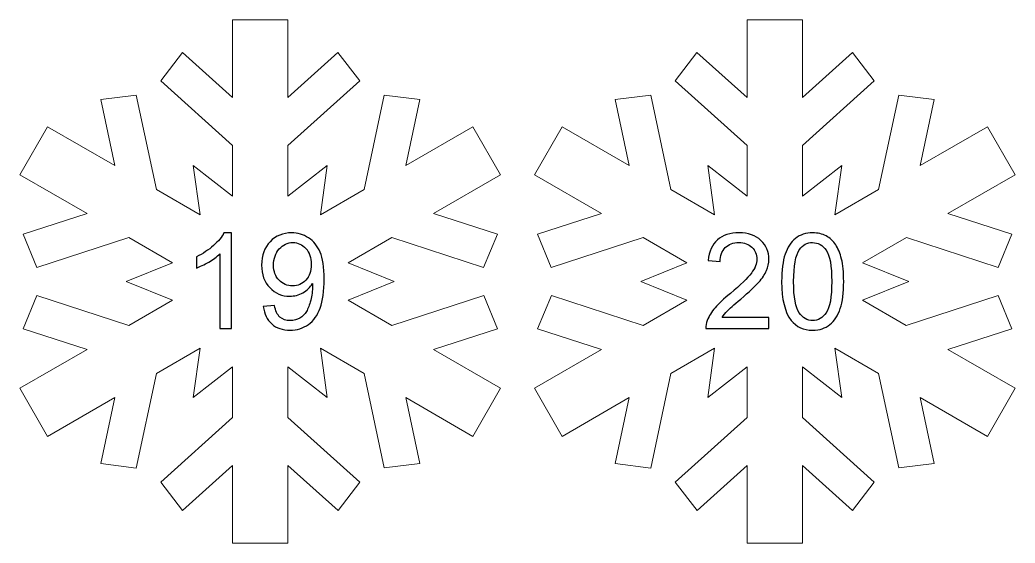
# Model space of a CAD drawing. Header units: centimetres. Extents: x -78 to 86, y -19 to 11.
# Drawn here: x 44.73 to 50.42, y -5.44 to -2.45 of the extents above; entities that cross this region are included whole.
import ezdxf

# ---------------------------------------------------------------- set-up
doc = ezdxf.new("R2010")
doc.units = ezdxf.units.CM
doc.header["$MEASUREMENT"] = 0
doc.layers.add('layer 1', color=7, linetype='Continuous')

msp = doc.modelspace()

# ---------------------------------------------------------------- linework, layer by layer
at = {"layer": 'layer 1', "color": 250, "lineweight": 9}
for points, knots in [([(46.85984, -4.19184), (46.85984, -4.19184), (46.61005, -4.04764), (46.61005, -4.04764), (46.61005, -4.04764), (46.61005, -4.04764), (46.87347, -3.94083), (46.87347, -3.94083), (46.87347, -3.94083), (46.87347, -3.94083), (46.61007, -3.83406), (46.61007, -3.83406), (46.61007, -3.83406), (46.61007, -3.83406), (46.85992, -3.68979), (46.85992, -3.68979), (46.85992, -3.68979), (46.85992, -3.68979), (47.38443, -3.86002), (47.38443, -3.86002), (47.38443, -3.86002), (47.38443, -3.86002), (47.46333, -3.67108), (47.46333, -3.67108), (47.46333, -3.67108), (47.46333, -3.67108), (47.09782, -3.55244), (47.09782, -3.55244), (47.09782, -3.55244), (47.09782, -3.55244), (47.48149, -3.33093), (47.48149, -3.33093), (47.48149, -3.33093), (47.48149, -3.33093), (47.32289, -3.05619), (47.32289, -3.05619), (47.32289, -3.05619), (47.32289, -3.05619), (46.93914, -3.27774), (46.93914, -3.27774), (46.93914, -3.27774), (46.93914, -3.27774), (47.01927, -2.90131), (47.01927, -2.90131), (47.01927, -2.90131), (47.01927, -2.90131), (46.81621, -2.87524), (46.81621, -2.87524), (46.81621, -2.87524), (46.81621, -2.87524), (46.70126, -3.41508), (46.70126, -3.41508), (46.70126, -3.41508), (46.70126, -3.41508), (46.45143, -3.55933), (46.45143, -3.55933), (46.45143, -3.55933), (46.45143, -3.55933), (46.49066, -3.27776), (46.49066, -3.27776), (46.49066, -3.27776), (46.49066, -3.27776), (46.26647, -3.45248), (46.26647, -3.45248), (46.26647, -3.45248), (46.26647, -3.45248), (46.26647, -3.16404), (46.26647, -3.16404), (46.26647, -3.16404), (46.26647, -3.16404), (46.67615, -2.7949), (46.67615, -2.7949), (46.67615, -2.7949), (46.67615, -2.7949), (46.55199, -2.63205), (46.55199, -2.63205), (46.55199, -2.63205), (46.55199, -2.63205), (46.26647, -2.8893), (46.26647, -2.8893), (46.26647, -2.8893), (46.26647, -2.8893), (46.26647, -2.44621), (46.26647, -2.44621), (46.26647, -2.44621), (46.26647, -2.44621), (45.94922, -2.44621), (45.94922, -2.44621), (45.94922, -2.44621), (45.94922, -2.44621), (45.94922, -2.88936), (45.94922, -2.88936), (45.94922, -2.88936), (45.94922, -2.88936), (45.66332, -2.63175), (45.66332, -2.63175), (45.66332, -2.63175), (45.66332, -2.63175), (45.53916, -2.7946), (45.53916, -2.7946), (45.53916, -2.7946), (45.53916, -2.7946), (45.94922, -3.16404), (45.94922, -3.16404), (45.94922, -3.16404), (45.94922, -3.16404), (45.94922, -3.45248), (45.94922, -3.45248), (45.94922, -3.45248), (45.94922, -3.45248), (45.72503, -3.27776), (45.72503, -3.27776), (45.72503, -3.27776), (45.72503, -3.27776), (45.76426, -3.55933), (45.76426, -3.55933), (45.76426, -3.55933), (45.76426, -3.55933), (45.51445, -3.41508), (45.51445, -3.41508), (45.51445, -3.41508), (45.51445, -3.41508), (45.39958, -2.87567), (45.39958, -2.87567), (45.39958, -2.87567), (45.39958, -2.87567), (45.19649, -2.90184), (45.19649, -2.90184), (45.19649, -2.90184), (45.19649, -2.90184), (45.27651, -3.27774), (45.27651, -3.27774), (45.27651, -3.27774), (45.27651, -3.27774), (44.89278, -3.05619), (44.89278, -3.05619), (44.89278, -3.05619), (44.89278, -3.05619), (44.73416, -3.33093), (44.73416, -3.33093), (44.73416, -3.33093), (44.73416, -3.33093), (45.11795, -3.55247), (45.11795, -3.55247), (45.11795, -3.55247), (45.11795, -3.55247), (44.75189, -3.67131), (44.75189, -3.67131), (44.75189, -3.67131), (44.75189, -3.67131), (44.83085, -3.86025), (44.83085, -3.86025), (44.83085, -3.86025), (44.83085, -3.86025), (45.35583, -3.68983), (45.35583, -3.68983), (45.35583, -3.68983), (45.35583, -3.68983), (45.60564, -3.83404), (45.60564, -3.83404), (45.60564, -3.83404), (45.60564, -3.83404), (45.3422, -3.94083), (45.3422, -3.94083), (45.3422, -3.94083), (45.3422, -3.94083), (45.60568, -4.04764), (45.60568, -4.04764), (45.60568, -4.04764), (45.60568, -4.04764), (45.35583, -4.19191), (45.35583, -4.19191), (45.35583, -4.19191), (45.35583, -4.19191), (44.8313, -4.02168), (44.8313, -4.02168), (44.8313, -4.02168), (44.8313, -4.02168), (44.75238, -4.21064), (44.75238, -4.21064), (44.75238, -4.21064), (44.75238, -4.21064), (45.11791, -4.32925), (45.11791, -4.32925), (45.11791, -4.32925), (45.11791, -4.32925), (44.73416, -4.5508), (44.73416, -4.5508), (44.73416, -4.5508), (44.73416, -4.5508), (44.89278, -4.82555), (44.89278, -4.82555), (44.89278, -4.82555), (44.89278, -4.82555), (45.27659, -4.60397), (45.27659, -4.60397), (45.27659, -4.60397), (45.27659, -4.60397), (45.19646, -4.98038), (45.19646, -4.98038), (45.19646, -4.98038), (45.19646, -4.98038), (45.39956, -5.00647), (45.39956, -5.00647), (45.39956, -5.00647), (45.39956, -5.00647), (45.51445, -4.46661), (45.51445, -4.46661), (45.51445, -4.46661), (45.51445, -4.46661), (45.76424, -4.3224), (45.76424, -4.3224), (45.76424, -4.3224), (45.76424, -4.3224), (45.72503, -4.60389), (45.72503, -4.60389), (45.72503, -4.60389), (45.72503, -4.60389), (45.94922, -4.42919), (45.94922, -4.42919), (45.94922, -4.42919), (45.94922, -4.42919), (45.94922, -4.71771), (45.94922, -4.71771), (45.94922, -4.71771), (45.94922, -4.71771), (45.53958, -5.08681), (45.53958, -5.08681), (45.53958, -5.08681), (45.53958, -5.08681), (45.66378, -5.2496), (45.66378, -5.2496), (45.66378, -5.2496), (45.66378, -5.2496), (45.94922, -4.9924), (45.94922, -4.9924), (45.94922, -4.9924), (45.94922, -4.9924), (45.94922, -5.43544), (45.94922, -5.43544), (45.94922, -5.43544), (45.94922, -5.43544), (46.26647, -5.43544), (46.26647, -5.43544), (46.26647, -5.43544), (46.26647, -5.43544), (46.26647, -4.99227), (46.26647, -4.99227), (46.26647, -4.99227), (46.26647, -4.99227), (46.55244, -5.24992), (46.55244, -5.24992), (46.55244, -5.24992), (46.55244, -5.24992), (46.67658, -5.08709), (46.67658, -5.08709), (46.67658, -5.08709), (46.67658, -5.08709), (46.26647, -4.71759), (46.26647, -4.71759), (46.26647, -4.71759), (46.26647, -4.71759), (46.26647, -4.42919), (46.26647, -4.42919), (46.26647, -4.42919), (46.26647, -4.42919), (46.49066, -4.60389), (46.49066, -4.60389), (46.49066, -4.60389), (46.49066, -4.60389), (46.45145, -4.3224), (46.45145, -4.3224), (46.45145, -4.3224), (46.45145, -4.3224), (46.70132, -4.46667), (46.70132, -4.46667), (46.70132, -4.46667), (46.70132, -4.46667), (46.81617, -5.00596), (46.81617, -5.00596), (46.81617, -5.00596), (46.81617, -5.00596), (47.01927, -4.97983), (47.01927, -4.97983), (47.01927, -4.97983), (47.01927, -4.97983), (46.93927, -4.60399), (46.93927, -4.60399), (46.93927, -4.60399), (46.93927, -4.60399), (47.32293, -4.82552), (47.32293, -4.82552), (47.32293, -4.82552), (47.32293, -4.82552), (47.48155, -4.55078), (47.48155, -4.55078), (47.48155, -4.55078), (47.48155, -4.55078), (47.09772, -4.32921), (47.09772, -4.32921), (47.09772, -4.32921), (47.09772, -4.32921), (47.46384, -4.21036), (47.46384, -4.21036), (47.46384, -4.21036), (47.46384, -4.21036), (47.3849, -4.02144), (47.3849, -4.02144), (47.3849, -4.02144), (47.3849, -4.02144), (46.85984, -4.19184), (46.85984, -4.19184)], [0, 0, 0, 0, 0.0126582, 0.0126582, 0.0126582, 0.0126582, 0.0253165, 0.0253165, 0.0253165, 0.0253165, 0.0379747, 0.0379747, 0.0379747, 0.0379747, 0.0506329, 0.0506329, 0.0506329, 0.0506329, 0.0632911, 0.0632911, 0.0632911, 0.0632911, 0.0759494, 0.0759494, 0.0759494, 0.0759494, 0.0886076, 0.0886076, 0.0886076, 0.0886076, 0.1012658, 0.1012658, 0.1012658, 0.1012658, 0.1139241, 0.1139241, 0.1139241, 0.1139241, 0.1265823, 0.1265823, 0.1265823, 0.1265823, 0.1392405, 0.1392405, 0.1392405, 0.1392405, 0.1518987, 0.1518987, 0.1518987, 0.1518987, 0.164557, 0.164557, 0.164557, 0.164557, 0.1772152, 0.1772152, 0.1772152, 0.1772152, 0.1898734, 0.1898734, 0.1898734, 0.1898734, 0.2025316, 0.2025316, 0.2025316, 0.2025316, 0.2151899, 0.2151899, 0.2151899, 0.2151899, 0.2278481, 0.2278481, 0.2278481, 0.2278481, 0.2405063, 0.2405063, 0.2405063, 0.2405063, 0.2531646, 0.2531646, 0.2531646, 0.2531646, 0.2658228, 0.2658228, 0.2658228, 0.2658228, 0.278481, 0.278481, 0.278481, 0.278481, 0.2911392, 0.2911392, 0.2911392, 0.2911392, 0.3037975, 0.3037975, 0.3037975, 0.3037975, 0.3164557, 0.3164557, 0.3164557, 0.3164557, 0.3291139, 0.3291139, 0.3291139, 0.3291139, 0.3417722, 0.3417722, 0.3417722, 0.3417722, 0.3544304, 0.3544304, 0.3544304, 0.3544304, 0.3670886, 0.3670886, 0.3670886, 0.3670886, 0.3797468, 0.3797468, 0.3797468, 0.3797468, 0.3924051, 0.3924051, 0.3924051, 0.3924051, 0.4050633, 0.4050633, 0.4050633, 0.4050633, 0.4177215, 0.4177215, 0.4177215, 0.4177215, 0.4303797, 0.4303797, 0.4303797, 0.4303797, 0.443038, 0.443038, 0.443038, 0.443038, 0.4556962, 0.4556962, 0.4556962, 0.4556962, 0.4683544, 0.4683544, 0.4683544, 0.4683544, 0.4810127, 0.4810127, 0.4810127, 0.4810127, 0.4936709, 0.4936709, 0.4936709, 0.4936709, 0.5063291, 0.5063291, 0.5063291, 0.5063291, 0.5189873, 0.5189873, 0.5189873, 0.5189873, 0.5316456, 0.5316456, 0.5316456, 0.5316456, 0.5443038, 0.5443038, 0.5443038, 0.5443038, 0.556962, 0.556962, 0.556962, 0.556962, 0.5696203, 0.5696203, 0.5696203, 0.5696203, 0.5822785, 0.5822785, 0.5822785, 0.5822785, 0.5949367, 0.5949367, 0.5949367, 0.5949367, 0.6075949, 0.6075949, 0.6075949, 0.6075949, 0.6202532, 0.6202532, 0.6202532, 0.6202532, 0.6329114, 0.6329114, 0.6329114, 0.6329114, 0.6455696, 0.6455696, 0.6455696, 0.6455696, 0.6582278, 0.6582278, 0.6582278, 0.6582278, 0.6708861, 0.6708861, 0.6708861, 0.6708861, 0.6835443, 0.6835443, 0.6835443, 0.6835443, 0.6962025, 0.6962025, 0.6962025, 0.6962025, 0.7088608, 0.7088608, 0.7088608, 0.7088608, 0.721519, 0.721519, 0.721519, 0.721519, 0.7341772, 0.7341772, 0.7341772, 0.7341772, 0.7468354, 0.7468354, 0.7468354, 0.7468354, 0.7594937, 0.7594937, 0.7594937, 0.7594937, 0.7721519, 0.7721519, 0.7721519, 0.7721519, 0.7848101, 0.7848101, 0.7848101, 0.7848101, 0.7974684, 0.7974684, 0.7974684, 0.7974684, 0.8101266, 0.8101266, 0.8101266, 0.8101266, 0.8227848, 0.8227848, 0.8227848, 0.8227848, 0.835443, 0.835443, 0.835443, 0.835443, 0.8481013, 0.8481013, 0.8481013, 0.8481013, 0.8607595, 0.8607595, 0.8607595, 0.8607595, 0.8734177, 0.8734177, 0.8734177, 0.8734177, 0.8860759, 0.8860759, 0.8860759, 0.8860759, 0.8987342, 0.8987342, 0.8987342, 0.8987342, 0.9113924, 0.9113924, 0.9113924, 0.9113924, 0.9240506, 0.9240506, 0.9240506, 0.9240506, 0.9367089, 0.9367089, 0.9367089, 0.9367089, 0.9493671, 0.9493671, 0.9493671, 0.9493671, 0.9620253, 0.9620253, 0.9620253, 0.9620253, 0.9746835, 0.9746835, 0.9746835, 0.9746835, 1, 1, 1, 1]), ([(49.80054, -4.19184), (49.80054, -4.19184), (49.55076, -4.04764), (49.55076, -4.04764), (49.55076, -4.04764), (49.55076, -4.04764), (49.81417, -3.94083), (49.81417, -3.94083), (49.81417, -3.94083), (49.81417, -3.94083), (49.55078, -3.83406), (49.55078, -3.83406), (49.55078, -3.83406), (49.55078, -3.83406), (49.80063, -3.68979), (49.80063, -3.68979), (49.80063, -3.68979), (49.80063, -3.68979), (50.32514, -3.86002), (50.32514, -3.86002), (50.32514, -3.86002), (50.32514, -3.86002), (50.40403, -3.67108), (50.40403, -3.67108), (50.40403, -3.67108), (50.40403, -3.67108), (50.03853, -3.55244), (50.03853, -3.55244), (50.03853, -3.55244), (50.03853, -3.55244), (50.42219, -3.33093), (50.42219, -3.33093), (50.42219, -3.33093), (50.42219, -3.33093), (50.26359, -3.05619), (50.26359, -3.05619), (50.26359, -3.05619), (50.26359, -3.05619), (49.87984, -3.27774), (49.87984, -3.27774), (49.87984, -3.27774), (49.87984, -3.27774), (49.95997, -2.90131), (49.95997, -2.90131), (49.95997, -2.90131), (49.95997, -2.90131), (49.75692, -2.87524), (49.75692, -2.87524), (49.75692, -2.87524), (49.75692, -2.87524), (49.64196, -3.41508), (49.64196, -3.41508), (49.64196, -3.41508), (49.64196, -3.41508), (49.39214, -3.55933), (49.39214, -3.55933), (49.39214, -3.55933), (49.39214, -3.55933), (49.43136, -3.27776), (49.43136, -3.27776), (49.43136, -3.27776), (49.43136, -3.27776), (49.20717, -3.45248), (49.20717, -3.45248), (49.20717, -3.45248), (49.20717, -3.45248), (49.20717, -3.16404), (49.20717, -3.16404), (49.20717, -3.16404), (49.20717, -3.16404), (49.61686, -2.7949), (49.61686, -2.7949), (49.61686, -2.7949), (49.61686, -2.7949), (49.4927, -2.63205), (49.4927, -2.63205), (49.4927, -2.63205), (49.4927, -2.63205), (49.20717, -2.8893), (49.20717, -2.8893), (49.20717, -2.8893), (49.20717, -2.8893), (49.20717, -2.44621), (49.20717, -2.44621), (49.20717, -2.44621), (49.20717, -2.44621), (48.88993, -2.44621), (48.88993, -2.44621), (48.88993, -2.44621), (48.88993, -2.44621), (48.88993, -2.88936), (48.88993, -2.88936), (48.88993, -2.88936), (48.88993, -2.88936), (48.60402, -2.63175), (48.60402, -2.63175), (48.60402, -2.63175), (48.60402, -2.63175), (48.47986, -2.7946), (48.47986, -2.7946), (48.47986, -2.7946), (48.47986, -2.7946), (48.88993, -3.16404), (48.88993, -3.16404), (48.88993, -3.16404), (48.88993, -3.16404), (48.88993, -3.45248), (48.88993, -3.45248), (48.88993, -3.45248), (48.88993, -3.45248), (48.66574, -3.27776), (48.66574, -3.27776), (48.66574, -3.27776), (48.66574, -3.27776), (48.70496, -3.55933), (48.70496, -3.55933), (48.70496, -3.55933), (48.70496, -3.55933), (48.45516, -3.41508), (48.45516, -3.41508), (48.45516, -3.41508), (48.45516, -3.41508), (48.34029, -2.87567), (48.34029, -2.87567), (48.34029, -2.87567), (48.34029, -2.87567), (48.13719, -2.90184), (48.13719, -2.90184), (48.13719, -2.90184), (48.13719, -2.90184), (48.21721, -3.27774), (48.21721, -3.27774), (48.21721, -3.27774), (48.21721, -3.27774), (47.83349, -3.05619), (47.83349, -3.05619), (47.83349, -3.05619), (47.83349, -3.05619), (47.67487, -3.33093), (47.67487, -3.33093), (47.67487, -3.33093), (47.67487, -3.33093), (48.05866, -3.55247), (48.05866, -3.55247), (48.05866, -3.55247), (48.05866, -3.55247), (47.6926, -3.67131), (47.6926, -3.67131), (47.6926, -3.67131), (47.6926, -3.67131), (47.77156, -3.86025), (47.77156, -3.86025), (47.77156, -3.86025), (47.77156, -3.86025), (48.29654, -3.68983), (48.29654, -3.68983), (48.29654, -3.68983), (48.29654, -3.68983), (48.54634, -3.83404), (48.54634, -3.83404), (48.54634, -3.83404), (48.54634, -3.83404), (48.28291, -3.94083), (48.28291, -3.94083), (48.28291, -3.94083), (48.28291, -3.94083), (48.54638, -4.04764), (48.54638, -4.04764), (48.54638, -4.04764), (48.54638, -4.04764), (48.29654, -4.19191), (48.29654, -4.19191), (48.29654, -4.19191), (48.29654, -4.19191), (47.772, -4.02168), (47.772, -4.02168), (47.772, -4.02168), (47.772, -4.02168), (47.69309, -4.21064), (47.69309, -4.21064), (47.69309, -4.21064), (47.69309, -4.21064), (48.05861, -4.32925), (48.05861, -4.32925), (48.05861, -4.32925), (48.05861, -4.32925), (47.67487, -4.5508), (47.67487, -4.5508), (47.67487, -4.5508), (47.67487, -4.5508), (47.83349, -4.82555), (47.83349, -4.82555), (47.83349, -4.82555), (47.83349, -4.82555), (48.2173, -4.60397), (48.2173, -4.60397), (48.2173, -4.60397), (48.2173, -4.60397), (48.13717, -4.98038), (48.13717, -4.98038), (48.13717, -4.98038), (48.13717, -4.98038), (48.34027, -5.00647), (48.34027, -5.00647), (48.34027, -5.00647), (48.34027, -5.00647), (48.45516, -4.46661), (48.45516, -4.46661), (48.45516, -4.46661), (48.45516, -4.46661), (48.70494, -4.3224), (48.70494, -4.3224), (48.70494, -4.3224), (48.70494, -4.3224), (48.66574, -4.60389), (48.66574, -4.60389), (48.66574, -4.60389), (48.66574, -4.60389), (48.88993, -4.42919), (48.88993, -4.42919), (48.88993, -4.42919), (48.88993, -4.42919), (48.88993, -4.71771), (48.88993, -4.71771), (48.88993, -4.71771), (48.88993, -4.71771), (48.48029, -5.08681), (48.48029, -5.08681), (48.48029, -5.08681), (48.48029, -5.08681), (48.60449, -5.2496), (48.60449, -5.2496), (48.60449, -5.2496), (48.60449, -5.2496), (48.88993, -4.9924), (48.88993, -4.9924), (48.88993, -4.9924), (48.88993, -4.9924), (48.88993, -5.43544), (48.88993, -5.43544), (48.88993, -5.43544), (48.88993, -5.43544), (49.20717, -5.43544), (49.20717, -5.43544), (49.20717, -5.43544), (49.20717, -5.43544), (49.20717, -4.99227), (49.20717, -4.99227), (49.20717, -4.99227), (49.20717, -4.99227), (49.49314, -5.24992), (49.49314, -5.24992), (49.49314, -5.24992), (49.49314, -5.24992), (49.61728, -5.08709), (49.61728, -5.08709), (49.61728, -5.08709), (49.61728, -5.08709), (49.20717, -4.71759), (49.20717, -4.71759), (49.20717, -4.71759), (49.20717, -4.71759), (49.20717, -4.42919), (49.20717, -4.42919), (49.20717, -4.42919), (49.20717, -4.42919), (49.43136, -4.60389), (49.43136, -4.60389), (49.43136, -4.60389), (49.43136, -4.60389), (49.39216, -4.3224), (49.39216, -4.3224), (49.39216, -4.3224), (49.39216, -4.3224), (49.64203, -4.46667), (49.64203, -4.46667), (49.64203, -4.46667), (49.64203, -4.46667), (49.75688, -5.00596), (49.75688, -5.00596), (49.75688, -5.00596), (49.75688, -5.00596), (49.95997, -4.97983), (49.95997, -4.97983), (49.95997, -4.97983), (49.95997, -4.97983), (49.87997, -4.60399), (49.87997, -4.60399), (49.87997, -4.60399), (49.87997, -4.60399), (50.26363, -4.82552), (50.26363, -4.82552), (50.26363, -4.82552), (50.26363, -4.82552), (50.42225, -4.55078), (50.42225, -4.55078), (50.42225, -4.55078), (50.42225, -4.55078), (50.03842, -4.32921), (50.03842, -4.32921), (50.03842, -4.32921), (50.03842, -4.32921), (50.40454, -4.21036), (50.40454, -4.21036), (50.40454, -4.21036), (50.40454, -4.21036), (50.32561, -4.02144), (50.32561, -4.02144), (50.32561, -4.02144), (50.32561, -4.02144), (49.80054, -4.19184), (49.80054, -4.19184)], [0, 0, 0, 0, 0.0126582, 0.0126582, 0.0126582, 0.0126582, 0.0253165, 0.0253165, 0.0253165, 0.0253165, 0.0379747, 0.0379747, 0.0379747, 0.0379747, 0.0506329, 0.0506329, 0.0506329, 0.0506329, 0.0632911, 0.0632911, 0.0632911, 0.0632911, 0.0759494, 0.0759494, 0.0759494, 0.0759494, 0.0886076, 0.0886076, 0.0886076, 0.0886076, 0.1012658, 0.1012658, 0.1012658, 0.1012658, 0.1139241, 0.1139241, 0.1139241, 0.1139241, 0.1265823, 0.1265823, 0.1265823, 0.1265823, 0.1392405, 0.1392405, 0.1392405, 0.1392405, 0.1518987, 0.1518987, 0.1518987, 0.1518987, 0.164557, 0.164557, 0.164557, 0.164557, 0.1772152, 0.1772152, 0.1772152, 0.1772152, 0.1898734, 0.1898734, 0.1898734, 0.1898734, 0.2025316, 0.2025316, 0.2025316, 0.2025316, 0.2151899, 0.2151899, 0.2151899, 0.2151899, 0.2278481, 0.2278481, 0.2278481, 0.2278481, 0.2405063, 0.2405063, 0.2405063, 0.2405063, 0.2531646, 0.2531646, 0.2531646, 0.2531646, 0.2658228, 0.2658228, 0.2658228, 0.2658228, 0.278481, 0.278481, 0.278481, 0.278481, 0.2911392, 0.2911392, 0.2911392, 0.2911392, 0.3037975, 0.3037975, 0.3037975, 0.3037975, 0.3164557, 0.3164557, 0.3164557, 0.3164557, 0.3291139, 0.3291139, 0.3291139, 0.3291139, 0.3417722, 0.3417722, 0.3417722, 0.3417722, 0.3544304, 0.3544304, 0.3544304, 0.3544304, 0.3670886, 0.3670886, 0.3670886, 0.3670886, 0.3797468, 0.3797468, 0.3797468, 0.3797468, 0.3924051, 0.3924051, 0.3924051, 0.3924051, 0.4050633, 0.4050633, 0.4050633, 0.4050633, 0.4177215, 0.4177215, 0.4177215, 0.4177215, 0.4303797, 0.4303797, 0.4303797, 0.4303797, 0.443038, 0.443038, 0.443038, 0.443038, 0.4556962, 0.4556962, 0.4556962, 0.4556962, 0.4683544, 0.4683544, 0.4683544, 0.4683544, 0.4810127, 0.4810127, 0.4810127, 0.4810127, 0.4936709, 0.4936709, 0.4936709, 0.4936709, 0.5063291, 0.5063291, 0.5063291, 0.5063291, 0.5189873, 0.5189873, 0.5189873, 0.5189873, 0.5316456, 0.5316456, 0.5316456, 0.5316456, 0.5443038, 0.5443038, 0.5443038, 0.5443038, 0.556962, 0.556962, 0.556962, 0.556962, 0.5696203, 0.5696203, 0.5696203, 0.5696203, 0.5822785, 0.5822785, 0.5822785, 0.5822785, 0.5949367, 0.5949367, 0.5949367, 0.5949367, 0.6075949, 0.6075949, 0.6075949, 0.6075949, 0.6202532, 0.6202532, 0.6202532, 0.6202532, 0.6329114, 0.6329114, 0.6329114, 0.6329114, 0.6455696, 0.6455696, 0.6455696, 0.6455696, 0.6582278, 0.6582278, 0.6582278, 0.6582278, 0.6708861, 0.6708861, 0.6708861, 0.6708861, 0.6835443, 0.6835443, 0.6835443, 0.6835443, 0.6962025, 0.6962025, 0.6962025, 0.6962025, 0.7088608, 0.7088608, 0.7088608, 0.7088608, 0.721519, 0.721519, 0.721519, 0.721519, 0.7341772, 0.7341772, 0.7341772, 0.7341772, 0.7468354, 0.7468354, 0.7468354, 0.7468354, 0.7594937, 0.7594937, 0.7594937, 0.7594937, 0.7721519, 0.7721519, 0.7721519, 0.7721519, 0.7848101, 0.7848101, 0.7848101, 0.7848101, 0.7974684, 0.7974684, 0.7974684, 0.7974684, 0.8101266, 0.8101266, 0.8101266, 0.8101266, 0.8227848, 0.8227848, 0.8227848, 0.8227848, 0.835443, 0.835443, 0.835443, 0.835443, 0.8481013, 0.8481013, 0.8481013, 0.8481013, 0.8607595, 0.8607595, 0.8607595, 0.8607595, 0.8734177, 0.8734177, 0.8734177, 0.8734177, 0.8860759, 0.8860759, 0.8860759, 0.8860759, 0.8987342, 0.8987342, 0.8987342, 0.8987342, 0.9113924, 0.9113924, 0.9113924, 0.9113924, 0.9240506, 0.9240506, 0.9240506, 0.9240506, 0.9367089, 0.9367089, 0.9367089, 0.9367089, 0.9493671, 0.9493671, 0.9493671, 0.9493671, 0.9620253, 0.9620253, 0.9620253, 0.9620253, 0.9746835, 0.9746835, 0.9746835, 0.9746835, 1, 1, 1, 1]), ([(45.94346, -4.20977), (45.94346, -4.20977), (45.87652, -4.20977), (45.87652, -4.20977), (45.87652, -4.20977), (45.87652, -4.20977), (45.87652, -3.78349), (45.87652, -3.78349), (45.87652, -3.78349), (45.86041, -3.79896), (45.83924, -3.8143), (45.81312, -3.82964), (45.81312, -3.82964), (45.787, -3.84499), (45.76342, -3.85652), (45.74262, -3.86413), (45.74262, -3.86413), (45.74262, -3.86413), (45.74262, -3.79947), (45.74262, -3.79947), (45.74262, -3.79947), (45.78003, -3.78197), (45.81274, -3.76067), (45.84076, -3.73556), (45.84076, -3.73556), (45.86878, -3.71058), (45.88869, -3.68637), (45.90035, -3.66278), (45.90035, -3.66278), (45.90035, -3.66278), (45.94346, -3.66278), (45.94346, -3.66278), (45.94346, -3.66278), (45.94346, -3.66278), (45.94346, -4.20977), (45.94346, -4.20977)], [0, 0, 0, 0, 0.1, 0.1, 0.1, 0.1, 0.2, 0.2, 0.2, 0.2, 0.3, 0.3, 0.3, 0.3, 0.4, 0.4, 0.4, 0.4, 0.5, 0.5, 0.5, 0.5, 0.6, 0.6, 0.6, 0.6, 0.7, 0.7, 0.7, 0.7, 0.8, 0.8, 0.8, 0.8, 1, 1, 1, 1]), ([(46.12541, -4.08348), (46.12541, -4.08348), (46.18932, -4.07816), (46.18932, -4.07816), (46.18932, -4.07816), (46.19477, -4.10834), (46.20516, -4.13014), (46.22051, -4.14371), (46.22051, -4.14371), (46.23585, -4.15728), (46.2555, -4.16412), (46.27959, -4.16412), (46.27959, -4.16412), (46.30013, -4.16412), (46.31814, -4.15943), (46.33373, -4.14992), (46.33373, -4.14992), (46.34933, -4.14054), (46.36201, -4.12799), (46.37177, -4.11214), (46.37177, -4.11214), (46.38153, -4.09642), (46.38978, -4.07512), (46.3965, -4.04836), (46.3965, -4.04836), (46.40322, -4.02161), (46.40651, -3.99435), (46.40651, -3.96658), (46.40651, -3.96658), (46.40651, -3.96366), (46.40639, -3.9591), (46.40613, -3.95314), (46.40613, -3.95314), (46.39282, -3.97444), (46.37456, -3.99181), (46.35148, -4.005), (46.35148, -4.005), (46.32841, -4.01831), (46.3033, -4.02491), (46.27642, -4.02491), (46.27642, -4.02491), (46.23141, -4.02491), (46.19337, -4.00855), (46.16218, -3.97584), (46.16218, -3.97584), (46.13112, -3.94325), (46.11552, -3.90014), (46.11552, -3.84663), (46.11552, -3.84663), (46.11552, -3.79135), (46.13175, -3.74697), (46.16434, -3.71325), (46.16434, -3.71325), (46.1968, -3.67965), (46.2375, -3.66278), (46.28657, -3.66278), (46.28657, -3.66278), (46.32181, -3.66278), (46.35415, -3.67229), (46.38356, -3.69144), (46.38356, -3.69144), (46.41285, -3.71046), (46.43504, -3.73759), (46.45026, -3.77297), (46.45026, -3.77297), (46.46547, -3.80822), (46.47308, -3.85931), (46.47308, -3.92613), (46.47308, -3.92613), (46.47308, -3.99574), (46.4656, -4.05115), (46.45051, -4.09236), (46.45051, -4.09236), (46.43542, -4.13369), (46.41285, -4.16501), (46.38306, -4.18657), (46.38306, -4.18657), (46.35326, -4.20812), (46.31839, -4.2189), (46.27832, -4.2189), (46.27832, -4.2189), (46.23572, -4.2189), (46.20098, -4.20711), (46.17397, -4.1834), (46.17397, -4.1834), (46.14709, -4.15969), (46.13086, -4.12634), (46.12541, -4.08348)], [0, 0, 0, 0, 0.0434783, 0.0434783, 0.0434783, 0.0434783, 0.0869565, 0.0869565, 0.0869565, 0.0869565, 0.1304348, 0.1304348, 0.1304348, 0.1304348, 0.173913, 0.173913, 0.173913, 0.173913, 0.2173913, 0.2173913, 0.2173913, 0.2173913, 0.2608696, 0.2608696, 0.2608696, 0.2608696, 0.3043478, 0.3043478, 0.3043478, 0.3043478, 0.3478261, 0.3478261, 0.3478261, 0.3478261, 0.3913043, 0.3913043, 0.3913043, 0.3913043, 0.4347826, 0.4347826, 0.4347826, 0.4347826, 0.4782609, 0.4782609, 0.4782609, 0.4782609, 0.5217391, 0.5217391, 0.5217391, 0.5217391, 0.5652174, 0.5652174, 0.5652174, 0.5652174, 0.6086957, 0.6086957, 0.6086957, 0.6086957, 0.6521739, 0.6521739, 0.6521739, 0.6521739, 0.6956522, 0.6956522, 0.6956522, 0.6956522, 0.7391304, 0.7391304, 0.7391304, 0.7391304, 0.7826087, 0.7826087, 0.7826087, 0.7826087, 0.826087, 0.826087, 0.826087, 0.826087, 0.8695652, 0.8695652, 0.8695652, 0.8695652, 0.9130435, 0.9130435, 0.9130435, 0.9130435, 1, 1, 1, 1]), ([(49.01565, -4.14587), (49.01565, -4.14587), (49.01565, -4.20977), (49.01565, -4.20977), (49.01565, -4.20977), (49.01565, -4.20977), (48.65505, -4.20977), (48.65505, -4.20977), (48.65505, -4.20977), (48.65454, -4.19367), (48.65721, -4.1782), (48.66291, -4.16324), (48.66291, -4.16324), (48.67217, -4.13877), (48.687, -4.11455), (48.70742, -4.09084), (48.70742, -4.09084), (48.72783, -4.06713), (48.75699, -4.03974), (48.79491, -4.00868), (48.79491, -4.00868), (48.85386, -3.96011), (48.89393, -3.9217), (48.91485, -3.89329), (48.91485, -3.89329), (48.9359, -3.86489), (48.94642, -3.83801), (48.94642, -3.81265), (48.94642, -3.81265), (48.94642, -3.78615), (48.93691, -3.76384), (48.91789, -3.74558), (48.91789, -3.74558), (48.89888, -3.72745), (48.87402, -3.71832), (48.84347, -3.71832), (48.84347, -3.71832), (48.81113, -3.71832), (48.78527, -3.72796), (48.76587, -3.74723), (48.76587, -3.74723), (48.74647, -3.76637), (48.73671, -3.793), (48.73645, -3.82711), (48.73645, -3.82711), (48.73645, -3.82711), (48.66798, -3.82026), (48.66798, -3.82026), (48.66798, -3.82026), (48.67268, -3.76904), (48.69043, -3.72998), (48.72111, -3.7031), (48.72111, -3.7031), (48.75192, -3.67622), (48.79313, -3.66278), (48.84499, -3.66278), (48.84499, -3.66278), (48.89723, -3.66278), (48.93869, -3.67724), (48.96912, -3.70627), (48.96912, -3.70627), (48.99968, -3.73531), (49.01489, -3.77132), (49.01489, -3.81417), (49.01489, -3.81417), (49.01489, -3.83598), (49.01045, -3.85741), (49.00145, -3.87846), (49.00145, -3.87846), (48.99258, -3.89963), (48.97774, -3.92182), (48.95707, -3.94515), (48.95707, -3.94515), (48.93628, -3.96836), (48.90192, -4.00043), (48.85399, -4.04101), (48.85399, -4.04101), (48.8138, -4.07474), (48.78793, -4.09756), (48.77652, -4.1096), (48.77652, -4.1096), (48.76511, -4.12165), (48.75573, -4.13369), (48.74825, -4.14587), (48.74825, -4.14587), (48.74825, -4.14587), (49.01565, -4.14587), (49.01565, -4.14587)], [0, 0, 0, 0, 0.0434783, 0.0434783, 0.0434783, 0.0434783, 0.0869565, 0.0869565, 0.0869565, 0.0869565, 0.1304348, 0.1304348, 0.1304348, 0.1304348, 0.173913, 0.173913, 0.173913, 0.173913, 0.2173913, 0.2173913, 0.2173913, 0.2173913, 0.2608696, 0.2608696, 0.2608696, 0.2608696, 0.3043478, 0.3043478, 0.3043478, 0.3043478, 0.3478261, 0.3478261, 0.3478261, 0.3478261, 0.3913043, 0.3913043, 0.3913043, 0.3913043, 0.4347826, 0.4347826, 0.4347826, 0.4347826, 0.4782609, 0.4782609, 0.4782609, 0.4782609, 0.5217391, 0.5217391, 0.5217391, 0.5217391, 0.5652174, 0.5652174, 0.5652174, 0.5652174, 0.6086957, 0.6086957, 0.6086957, 0.6086957, 0.6521739, 0.6521739, 0.6521739, 0.6521739, 0.6956522, 0.6956522, 0.6956522, 0.6956522, 0.7391304, 0.7391304, 0.7391304, 0.7391304, 0.7826087, 0.7826087, 0.7826087, 0.7826087, 0.826087, 0.826087, 0.826087, 0.826087, 0.8695652, 0.8695652, 0.8695652, 0.8695652, 0.9130435, 0.9130435, 0.9130435, 0.9130435, 1, 1, 1, 1]), ([(49.08805, -3.94097), (49.08805, -3.87668), (49.09465, -3.8247), (49.10783, -3.78539), (49.10783, -3.78539), (49.12114, -3.74596), (49.1408, -3.71566), (49.16692, -3.69448), (49.16692, -3.69448), (49.19291, -3.67331), (49.22575, -3.66278), (49.26531, -3.66278), (49.26531, -3.66278), (49.29447, -3.66278), (49.32008, -3.66862), (49.34227, -3.68041), (49.34227, -3.68041), (49.36433, -3.6922), (49.38259, -3.70919), (49.39679, -3.73138), (49.39679, -3.73138), (49.41099, -3.75344), (49.42215, -3.78045), (49.43027, -3.81227), (49.43027, -3.81227), (49.43851, -3.8441), (49.44257, -3.88708), (49.44257, -3.94097), (49.44257, -3.94097), (49.44257, -4.00487), (49.43597, -4.0566), (49.42291, -4.09591), (49.42291, -4.09591), (49.40985, -4.13534), (49.3902, -4.16565), (49.36408, -4.18695), (49.36408, -4.18695), (49.33809, -4.20825), (49.30512, -4.2189), (49.26531, -4.2189), (49.26531, -4.2189), (49.21294, -4.2189), (49.17174, -4.20026), (49.14181, -4.16286), (49.14181, -4.16286), (49.10593, -4.11721), (49.08805, -4.04329), (49.08805, -3.94097)], [0, 0, 0, 0, 0.0769231, 0.0769231, 0.0769231, 0.0769231, 0.1538462, 0.1538462, 0.1538462, 0.1538462, 0.2307692, 0.2307692, 0.2307692, 0.2307692, 0.3076923, 0.3076923, 0.3076923, 0.3076923, 0.3846154, 0.3846154, 0.3846154, 0.3846154, 0.4615385, 0.4615385, 0.4615385, 0.4615385, 0.5384615, 0.5384615, 0.5384615, 0.5384615, 0.6153846, 0.6153846, 0.6153846, 0.6153846, 0.6923077, 0.6923077, 0.6923077, 0.6923077, 0.7692308, 0.7692308, 0.7692308, 0.7692308, 0.8461538, 0.8461538, 0.8461538, 0.8461538, 1, 1, 1, 1]), ([(46.39852, -3.84321), (46.39852, -3.80492), (46.38838, -3.77449), (46.36809, -3.75205), (46.36809, -3.75205), (46.34793, -3.7296), (46.32334, -3.71832), (46.29443, -3.71832), (46.29443, -3.71832), (46.2645, -3.71832), (46.23864, -3.73036), (46.21683, -3.75458), (46.21683, -3.75458), (46.19489, -3.7788), (46.18399, -3.81024), (46.18399, -3.84879), (46.18399, -3.84879), (46.18399, -3.8834), (46.19439, -3.91155), (46.21505, -3.93311), (46.21505, -3.93311), (46.23585, -3.95479), (46.26171, -3.96557), (46.29253, -3.96557), (46.29253, -3.96557), (46.32346, -3.96557), (46.34882, -3.95479), (46.36873, -3.93311), (46.36873, -3.93311), (46.38863, -3.91155), (46.39852, -3.8815), (46.39852, -3.84321)], [0, 0, 0, 0, 0.1111111, 0.1111111, 0.1111111, 0.1111111, 0.2222222, 0.2222222, 0.2222222, 0.2222222, 0.3333333, 0.3333333, 0.3333333, 0.3333333, 0.4444444, 0.4444444, 0.4444444, 0.4444444, 0.5555556, 0.5555556, 0.5555556, 0.5555556, 0.6666667, 0.6666667, 0.6666667, 0.6666667, 0.7777778, 0.7777778, 0.7777778, 0.7777778, 1, 1, 1, 1]), ([(49.15652, -3.94122), (49.15652, -4.03086), (49.16692, -4.09046), (49.18784, -4.11987), (49.18784, -4.11987), (49.20876, -4.14942), (49.23463, -4.16412), (49.26531, -4.16412), (49.26531, -4.16412), (49.29599, -4.16412), (49.32186, -4.14929), (49.34278, -4.11975), (49.34278, -4.11975), (49.3637, -4.09008), (49.3741, -4.03061), (49.3741, -3.94122), (49.3741, -3.94122), (49.3741, -3.85158), (49.3637, -3.79199), (49.34278, -3.76257), (49.34278, -3.76257), (49.32199, -3.73303), (49.29587, -3.71832), (49.26455, -3.71832), (49.26455, -3.71832), (49.23386, -3.71832), (49.20927, -3.73138), (49.19088, -3.75737), (49.19088, -3.75737), (49.16793, -3.79046), (49.15652, -3.85183), (49.15652, -3.94122)], [0, 0, 0, 0, 0.1111111, 0.1111111, 0.1111111, 0.1111111, 0.2222222, 0.2222222, 0.2222222, 0.2222222, 0.3333333, 0.3333333, 0.3333333, 0.3333333, 0.4444444, 0.4444444, 0.4444444, 0.4444444, 0.5555556, 0.5555556, 0.5555556, 0.5555556, 0.6666667, 0.6666667, 0.6666667, 0.6666667, 0.7777778, 0.7777778, 0.7777778, 0.7777778, 1, 1, 1, 1])]:
    msp.add_open_spline(points, degree=3, knots=knots, dxfattribs=at)
at = {"layer": 'layer 1', "color": 114}
for points, knots in [([(45.94346, -4.20977), (45.94346, -4.20977), (45.87652, -4.20977), (45.87652, -4.20977), (45.87652, -4.20977), (45.87652, -4.20977), (45.87652, -3.78349), (45.87652, -3.78349), (45.87652, -3.78349), (45.86041, -3.79896), (45.83924, -3.8143), (45.81312, -3.82964), (45.81312, -3.82964), (45.787, -3.84499), (45.76342, -3.85652), (45.74262, -3.86413), (45.74262, -3.86413), (45.74262, -3.86413), (45.74262, -3.79947), (45.74262, -3.79947), (45.74262, -3.79947), (45.78003, -3.78197), (45.81274, -3.76067), (45.84076, -3.73556), (45.84076, -3.73556), (45.86878, -3.71058), (45.88869, -3.68637), (45.90035, -3.66278), (45.90035, -3.66278), (45.90035, -3.66278), (45.94346, -3.66278), (45.94346, -3.66278), (45.94346, -3.66278), (45.94346, -3.66278), (45.94346, -4.20977), (45.94346, -4.20977)], [0, 0, 0, 0, 0.1, 0.1, 0.1, 0.1, 0.2, 0.2, 0.2, 0.2, 0.3, 0.3, 0.3, 0.3, 0.4, 0.4, 0.4, 0.4, 0.5, 0.5, 0.5, 0.5, 0.6, 0.6, 0.6, 0.6, 0.7, 0.7, 0.7, 0.7, 0.8, 0.8, 0.8, 0.8, 1, 1, 1, 1]), ([(46.12541, -4.08348), (46.12541, -4.08348), (46.18932, -4.07816), (46.18932, -4.07816), (46.18932, -4.07816), (46.19477, -4.10834), (46.20516, -4.13014), (46.22051, -4.14371), (46.22051, -4.14371), (46.23585, -4.15728), (46.2555, -4.16412), (46.27959, -4.16412), (46.27959, -4.16412), (46.30013, -4.16412), (46.31814, -4.15943), (46.33373, -4.14992), (46.33373, -4.14992), (46.34933, -4.14054), (46.36201, -4.12799), (46.37177, -4.11214), (46.37177, -4.11214), (46.38153, -4.09642), (46.38978, -4.07512), (46.3965, -4.04836), (46.3965, -4.04836), (46.40322, -4.02161), (46.40651, -3.99435), (46.40651, -3.96658), (46.40651, -3.96658), (46.40651, -3.96366), (46.40639, -3.9591), (46.40613, -3.95314), (46.40613, -3.95314), (46.39282, -3.97444), (46.37456, -3.99181), (46.35148, -4.005), (46.35148, -4.005), (46.32841, -4.01831), (46.3033, -4.02491), (46.27642, -4.02491), (46.27642, -4.02491), (46.23141, -4.02491), (46.19337, -4.00855), (46.16218, -3.97584), (46.16218, -3.97584), (46.13112, -3.94325), (46.11552, -3.90014), (46.11552, -3.84663), (46.11552, -3.84663), (46.11552, -3.79135), (46.13175, -3.74697), (46.16434, -3.71325), (46.16434, -3.71325), (46.1968, -3.67965), (46.2375, -3.66278), (46.28657, -3.66278), (46.28657, -3.66278), (46.32181, -3.66278), (46.35415, -3.67229), (46.38356, -3.69144), (46.38356, -3.69144), (46.41285, -3.71046), (46.43504, -3.73759), (46.45026, -3.77297), (46.45026, -3.77297), (46.46547, -3.80822), (46.47308, -3.85931), (46.47308, -3.92613), (46.47308, -3.92613), (46.47308, -3.99574), (46.4656, -4.05115), (46.45051, -4.09236), (46.45051, -4.09236), (46.43542, -4.13369), (46.41285, -4.16501), (46.38306, -4.18657), (46.38306, -4.18657), (46.35326, -4.20812), (46.31839, -4.2189), (46.27832, -4.2189), (46.27832, -4.2189), (46.23572, -4.2189), (46.20098, -4.20711), (46.17397, -4.1834), (46.17397, -4.1834), (46.14709, -4.15969), (46.13086, -4.12634), (46.12541, -4.08348)], [0, 0, 0, 0, 0.0434783, 0.0434783, 0.0434783, 0.0434783, 0.0869565, 0.0869565, 0.0869565, 0.0869565, 0.1304348, 0.1304348, 0.1304348, 0.1304348, 0.173913, 0.173913, 0.173913, 0.173913, 0.2173913, 0.2173913, 0.2173913, 0.2173913, 0.2608696, 0.2608696, 0.2608696, 0.2608696, 0.3043478, 0.3043478, 0.3043478, 0.3043478, 0.3478261, 0.3478261, 0.3478261, 0.3478261, 0.3913043, 0.3913043, 0.3913043, 0.3913043, 0.4347826, 0.4347826, 0.4347826, 0.4347826, 0.4782609, 0.4782609, 0.4782609, 0.4782609, 0.5217391, 0.5217391, 0.5217391, 0.5217391, 0.5652174, 0.5652174, 0.5652174, 0.5652174, 0.6086957, 0.6086957, 0.6086957, 0.6086957, 0.6521739, 0.6521739, 0.6521739, 0.6521739, 0.6956522, 0.6956522, 0.6956522, 0.6956522, 0.7391304, 0.7391304, 0.7391304, 0.7391304, 0.7826087, 0.7826087, 0.7826087, 0.7826087, 0.826087, 0.826087, 0.826087, 0.826087, 0.8695652, 0.8695652, 0.8695652, 0.8695652, 0.9130435, 0.9130435, 0.9130435, 0.9130435, 1, 1, 1, 1]), ([(49.01565, -4.14587), (49.01565, -4.14587), (49.01565, -4.20977), (49.01565, -4.20977), (49.01565, -4.20977), (49.01565, -4.20977), (48.65505, -4.20977), (48.65505, -4.20977), (48.65505, -4.20977), (48.65454, -4.19367), (48.65721, -4.1782), (48.66291, -4.16324), (48.66291, -4.16324), (48.67217, -4.13877), (48.687, -4.11455), (48.70742, -4.09084), (48.70742, -4.09084), (48.72783, -4.06713), (48.75699, -4.03974), (48.79491, -4.00868), (48.79491, -4.00868), (48.85386, -3.96011), (48.89393, -3.9217), (48.91485, -3.89329), (48.91485, -3.89329), (48.9359, -3.86489), (48.94642, -3.83801), (48.94642, -3.81265), (48.94642, -3.81265), (48.94642, -3.78615), (48.93691, -3.76384), (48.91789, -3.74558), (48.91789, -3.74558), (48.89888, -3.72745), (48.87402, -3.71832), (48.84347, -3.71832), (48.84347, -3.71832), (48.81113, -3.71832), (48.78527, -3.72796), (48.76587, -3.74723), (48.76587, -3.74723), (48.74647, -3.76637), (48.73671, -3.793), (48.73645, -3.82711), (48.73645, -3.82711), (48.73645, -3.82711), (48.66798, -3.82026), (48.66798, -3.82026), (48.66798, -3.82026), (48.67268, -3.76904), (48.69043, -3.72998), (48.72111, -3.7031), (48.72111, -3.7031), (48.75192, -3.67622), (48.79313, -3.66278), (48.84499, -3.66278), (48.84499, -3.66278), (48.89723, -3.66278), (48.93869, -3.67724), (48.96912, -3.70627), (48.96912, -3.70627), (48.99968, -3.73531), (49.01489, -3.77132), (49.01489, -3.81417), (49.01489, -3.81417), (49.01489, -3.83598), (49.01045, -3.85741), (49.00145, -3.87846), (49.00145, -3.87846), (48.99258, -3.89963), (48.97774, -3.92182), (48.95707, -3.94515), (48.95707, -3.94515), (48.93628, -3.96836), (48.90192, -4.00043), (48.85399, -4.04101), (48.85399, -4.04101), (48.8138, -4.07474), (48.78793, -4.09756), (48.77652, -4.1096), (48.77652, -4.1096), (48.76511, -4.12165), (48.75573, -4.13369), (48.74825, -4.14587), (48.74825, -4.14587), (48.74825, -4.14587), (49.01565, -4.14587), (49.01565, -4.14587)], [0, 0, 0, 0, 0.0434783, 0.0434783, 0.0434783, 0.0434783, 0.0869565, 0.0869565, 0.0869565, 0.0869565, 0.1304348, 0.1304348, 0.1304348, 0.1304348, 0.173913, 0.173913, 0.173913, 0.173913, 0.2173913, 0.2173913, 0.2173913, 0.2173913, 0.2608696, 0.2608696, 0.2608696, 0.2608696, 0.3043478, 0.3043478, 0.3043478, 0.3043478, 0.3478261, 0.3478261, 0.3478261, 0.3478261, 0.3913043, 0.3913043, 0.3913043, 0.3913043, 0.4347826, 0.4347826, 0.4347826, 0.4347826, 0.4782609, 0.4782609, 0.4782609, 0.4782609, 0.5217391, 0.5217391, 0.5217391, 0.5217391, 0.5652174, 0.5652174, 0.5652174, 0.5652174, 0.6086957, 0.6086957, 0.6086957, 0.6086957, 0.6521739, 0.6521739, 0.6521739, 0.6521739, 0.6956522, 0.6956522, 0.6956522, 0.6956522, 0.7391304, 0.7391304, 0.7391304, 0.7391304, 0.7826087, 0.7826087, 0.7826087, 0.7826087, 0.826087, 0.826087, 0.826087, 0.826087, 0.8695652, 0.8695652, 0.8695652, 0.8695652, 0.9130435, 0.9130435, 0.9130435, 0.9130435, 1, 1, 1, 1]), ([(49.08805, -3.94097), (49.08805, -3.87668), (49.09465, -3.8247), (49.10783, -3.78539), (49.10783, -3.78539), (49.12114, -3.74596), (49.1408, -3.71566), (49.16692, -3.69448), (49.16692, -3.69448), (49.19291, -3.67331), (49.22575, -3.66278), (49.26531, -3.66278), (49.26531, -3.66278), (49.29447, -3.66278), (49.32008, -3.66862), (49.34227, -3.68041), (49.34227, -3.68041), (49.36433, -3.6922), (49.38259, -3.70919), (49.39679, -3.73138), (49.39679, -3.73138), (49.41099, -3.75344), (49.42215, -3.78045), (49.43027, -3.81227), (49.43027, -3.81227), (49.43851, -3.8441), (49.44257, -3.88708), (49.44257, -3.94097), (49.44257, -3.94097), (49.44257, -4.00487), (49.43597, -4.0566), (49.42291, -4.09591), (49.42291, -4.09591), (49.40985, -4.13534), (49.3902, -4.16565), (49.36408, -4.18695), (49.36408, -4.18695), (49.33809, -4.20825), (49.30512, -4.2189), (49.26531, -4.2189), (49.26531, -4.2189), (49.21294, -4.2189), (49.17174, -4.20026), (49.14181, -4.16286), (49.14181, -4.16286), (49.10593, -4.11721), (49.08805, -4.04329), (49.08805, -3.94097)], [0, 0, 0, 0, 0.0769231, 0.0769231, 0.0769231, 0.0769231, 0.1538462, 0.1538462, 0.1538462, 0.1538462, 0.2307692, 0.2307692, 0.2307692, 0.2307692, 0.3076923, 0.3076923, 0.3076923, 0.3076923, 0.3846154, 0.3846154, 0.3846154, 0.3846154, 0.4615385, 0.4615385, 0.4615385, 0.4615385, 0.5384615, 0.5384615, 0.5384615, 0.5384615, 0.6153846, 0.6153846, 0.6153846, 0.6153846, 0.6923077, 0.6923077, 0.6923077, 0.6923077, 0.7692308, 0.7692308, 0.7692308, 0.7692308, 0.8461538, 0.8461538, 0.8461538, 0.8461538, 1, 1, 1, 1]), ([(46.39852, -3.84321), (46.39852, -3.80492), (46.38838, -3.77449), (46.36809, -3.75205), (46.36809, -3.75205), (46.34793, -3.7296), (46.32334, -3.71832), (46.29443, -3.71832), (46.29443, -3.71832), (46.2645, -3.71832), (46.23864, -3.73036), (46.21683, -3.75458), (46.21683, -3.75458), (46.19489, -3.7788), (46.18399, -3.81024), (46.18399, -3.84879), (46.18399, -3.84879), (46.18399, -3.8834), (46.19439, -3.91155), (46.21505, -3.93311), (46.21505, -3.93311), (46.23585, -3.95479), (46.26171, -3.96557), (46.29253, -3.96557), (46.29253, -3.96557), (46.32346, -3.96557), (46.34882, -3.95479), (46.36873, -3.93311), (46.36873, -3.93311), (46.38863, -3.91155), (46.39852, -3.8815), (46.39852, -3.84321)], [0, 0, 0, 0, 0.1111111, 0.1111111, 0.1111111, 0.1111111, 0.2222222, 0.2222222, 0.2222222, 0.2222222, 0.3333333, 0.3333333, 0.3333333, 0.3333333, 0.4444444, 0.4444444, 0.4444444, 0.4444444, 0.5555556, 0.5555556, 0.5555556, 0.5555556, 0.6666667, 0.6666667, 0.6666667, 0.6666667, 0.7777778, 0.7777778, 0.7777778, 0.7777778, 1, 1, 1, 1]), ([(49.15652, -3.94122), (49.15652, -4.03086), (49.16692, -4.09046), (49.18784, -4.11987), (49.18784, -4.11987), (49.20876, -4.14942), (49.23463, -4.16412), (49.26531, -4.16412), (49.26531, -4.16412), (49.29599, -4.16412), (49.32186, -4.14929), (49.34278, -4.11975), (49.34278, -4.11975), (49.3637, -4.09008), (49.3741, -4.03061), (49.3741, -3.94122), (49.3741, -3.94122), (49.3741, -3.85158), (49.3637, -3.79199), (49.34278, -3.76257), (49.34278, -3.76257), (49.32199, -3.73303), (49.29587, -3.71832), (49.26455, -3.71832), (49.26455, -3.71832), (49.23386, -3.71832), (49.20927, -3.73138), (49.19088, -3.75737), (49.19088, -3.75737), (49.16793, -3.79046), (49.15652, -3.85183), (49.15652, -3.94122)], [0, 0, 0, 0, 0.1111111, 0.1111111, 0.1111111, 0.1111111, 0.2222222, 0.2222222, 0.2222222, 0.2222222, 0.3333333, 0.3333333, 0.3333333, 0.3333333, 0.4444444, 0.4444444, 0.4444444, 0.4444444, 0.5555556, 0.5555556, 0.5555556, 0.5555556, 0.6666667, 0.6666667, 0.6666667, 0.6666667, 0.7777778, 0.7777778, 0.7777778, 0.7777778, 1, 1, 1, 1])]:
    msp.add_open_spline(points, degree=3, knots=knots, dxfattribs=at)

doc.saveas('drawing.dxf')
